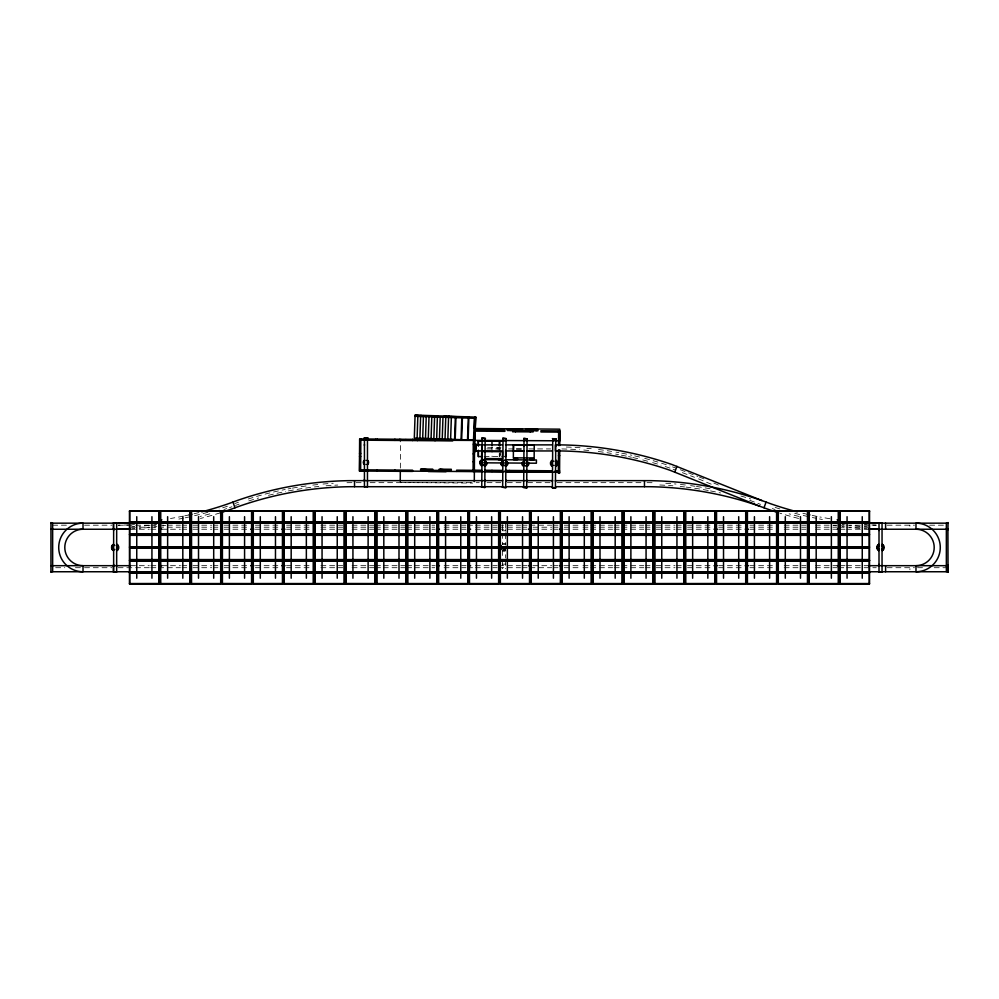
<?xml version="1.0" encoding="UTF-8"?>
<svg xmlns="http://www.w3.org/2000/svg" width="999" height="999" viewBox="0 0 999 999"><rect width="100%" height="100%" fill="white"/><g stroke="black" fill="none" stroke-linecap="round" stroke-linejoin="round"><path stroke-width="0.75" stroke-dasharray="5 3.75" d="M400.349 468.056L400.562 439.572M234.827 503.546L238.449 502.222M229.483 507.642L231.893 506.768M235.514 505.444L239.111 504.133M503.958 550.112L505.469 549.762M486.8 448.926L500.811 448.926M508.603 448.926L514.835 448.926M516.383 448.926L522.614 448.926M528.846 448.926L550.636 448.926M484.103 456.58L503.184 456.58M351.96 482.667L349.4 482.667A353.584 353.584 0 0 0 344.992 482.754M356.094 482.667L362.325 482.667M370.13 482.667L474.562 482.667M476.123 482.667L479.233 482.667M487.025 482.667L501.061 482.667M507.292 482.667L521.328 482.667M527.559 482.667L550.936 482.667M557.167 482.667L644.467 482.667M647.04 482.667L649.6 482.667A353.584 353.584 0 0 1 654.008 482.754M52.647 525.187L69.356 525.187M84.54 525.187L111.876 525.187M118.069 525.187L149.276 525.187M150.837 525.187L157.068 525.187M158.629 525.187L180.469 525.187M182.03 525.187L186.713 525.187M192.957 525.187L211.676 525.187M213.237 525.187L217.919 525.187M224.151 525.187L249.113 525.187M255.357 525.187L280.319 525.187M286.551 525.187L311.513 525.187M320.879 525.187L342.719 525.187M352.073 525.187L373.913 525.187M375.474 525.187L381.718 525.187M383.279 525.187L405.119 525.187M406.68 525.187L412.924 525.187M414.473 525.187L434.752 525.187M444.118 525.187L465.959 525.187M467.52 525.187L473.763 525.187M475.324 525.187L497.165 525.187M498.726 525.187L520.566 525.187M522.115 525.187L528.359 525.187M529.92 525.187L551.76 525.187M553.321 525.187L558.004 525.187M564.248 525.187L581.406 525.187M582.966 525.187L589.198 525.187M590.759 525.187L612.599 525.187M614.16 525.187L620.404 525.187M621.965 525.187L643.806 525.187M645.366 525.187L650.049 525.187M656.281 525.187L674.999 525.187M676.56 525.187L681.243 525.187M687.487 525.187L712.449 525.187M718.681 525.187L743.643 525.187M749.887 525.187L774.849 525.187M784.203 525.187L806.043 525.187M815.409 525.187L837.249 525.187M838.81 525.187L845.054 525.187M846.603 525.187L876.248 525.187M887.124 525.187L914.46 525.187M929.644 525.187L946.353 525.187M130.557 527.21L149.276 527.21M150.837 527.21L157.068 527.21M158.629 527.21L180.469 527.21M182.03 527.21L186.713 527.21M192.957 527.21L211.676 527.21M213.237 527.21L217.919 527.21M224.151 527.21L249.113 527.21M255.357 527.21L280.319 527.21M286.551 527.21L311.513 527.21M320.879 527.21L342.719 527.21M352.073 527.21L373.913 527.21M375.474 527.21L381.718 527.21M383.279 527.21L405.119 527.21M406.68 527.21L412.924 527.21M414.473 527.21L434.752 527.21M444.118 527.21L465.959 527.21M475.324 527.21L497.165 527.21M498.726 527.21L520.566 527.21M522.115 527.21L526.798 527.21M533.041 527.21L551.76 527.21M553.321 527.21L558.004 527.21M564.248 527.21L581.406 527.21M582.966 527.21L589.198 527.21M590.759 527.21L612.599 527.21M614.16 527.21L620.404 527.21M621.965 527.21L643.806 527.21M645.366 527.21L650.049 527.21M656.281 527.21L674.999 527.21M676.56 527.21L681.243 527.21M687.487 527.21L712.449 527.21M718.681 527.21L743.643 527.21M749.887 527.21L774.849 527.21M784.203 527.21L806.043 527.21M815.409 527.21L837.249 527.21M838.81 527.21L845.054 527.21M846.603 527.21L868.443 527.21M130.557 529.233L149.276 529.233M150.837 529.233L157.068 529.233M161.751 529.233L180.469 529.233M182.03 529.233L186.713 529.233M192.957 529.233L211.676 529.233M213.237 529.233L217.919 529.233M224.151 529.233L249.113 529.233M255.357 529.233L280.319 529.233M286.551 529.233L311.513 529.233M320.879 529.233L342.719 529.233M352.073 529.233L373.913 529.233M375.474 529.233L381.718 529.233M383.279 529.233L405.119 529.233M406.68 529.233L412.924 529.233M414.473 529.233L434.752 529.233M444.118 529.233L465.959 529.233M475.324 529.233L497.165 529.233M498.726 529.233L520.566 529.233M522.115 529.233L526.798 529.233M533.041 529.233L551.76 529.233M553.321 529.233L558.004 529.233M564.248 529.233L581.406 529.233M582.966 529.233L589.198 529.233M590.759 529.233L612.599 529.233M614.16 529.233L620.404 529.233M621.965 529.233L643.806 529.233M645.366 529.233L650.049 529.233M656.281 529.233L674.999 529.233M676.56 529.233L681.243 529.233M687.487 529.233L712.449 529.233M718.681 529.233L743.643 529.233M749.887 529.233L774.849 529.233M784.203 529.233L806.043 529.233M815.409 529.233L837.249 529.233M840.371 529.233L845.054 529.233M846.603 529.233L868.443 529.233M502.447 529.47L502.447 530.506M505.482 529.47L505.482 530.506M502.447 530.756L505.482 530.756M502.447 564.16L505.482 564.16M502.447 564.398L502.447 565.434M505.482 564.398L505.482 565.434M130.557 565.684L149.276 565.684M150.837 565.684L157.068 565.684M161.751 565.684L180.469 565.684M182.03 565.684L186.713 565.684M192.957 565.684L211.676 565.684M213.237 565.684L217.919 565.684M224.151 565.684L249.113 565.684M255.357 565.684L280.319 565.684M286.551 565.684L311.513 565.684M320.879 565.684L342.719 565.684M352.073 565.684L373.913 565.684M375.474 565.684L381.718 565.684M383.279 565.684L405.119 565.684M406.68 565.684L412.924 565.684M414.473 565.684L434.752 565.684M444.118 565.684L465.959 565.684M475.324 565.684L497.165 565.684M498.726 565.684L520.566 565.684M522.115 565.684L526.798 565.684M533.041 565.684L551.76 565.684M553.321 565.684L558.004 565.684M564.248 565.684L581.406 565.684M582.966 565.684L589.198 565.684M590.759 565.684L612.599 565.684M614.16 565.684L620.404 565.684M621.965 565.684L643.806 565.684M645.366 565.684L650.049 565.684M656.281 565.684L674.999 565.684M676.56 565.684L681.243 565.684M687.487 565.684L712.449 565.684M718.681 565.684L743.643 565.684M749.887 565.684L774.849 565.684M784.203 565.684L806.043 565.684M815.409 565.684L837.249 565.684M840.371 565.684L845.054 565.684M846.603 565.684L868.443 565.684M55.682 567.707L64.798 567.707M75.424 567.707L81.506 567.707M84.54 567.707L111.876 567.707M118.069 567.707L149.276 567.707M150.837 567.707L157.068 567.707M158.629 567.707L180.469 567.707M182.03 567.707L186.713 567.707M192.957 567.707L211.676 567.707M213.237 567.707L217.919 567.707M224.151 567.707L249.113 567.707M255.357 567.707L280.319 567.707M286.551 567.707L311.513 567.707M320.879 567.707L342.719 567.707M352.073 567.707L373.913 567.707M375.474 567.707L381.718 567.707M383.279 567.707L405.119 567.707M406.68 567.707L412.924 567.707M414.473 567.707L434.752 567.707M444.118 567.707L465.959 567.707M467.52 567.707L473.763 567.707M475.324 567.707L497.165 567.707M498.726 567.707L520.566 567.707M522.115 567.707L528.359 567.707M529.92 567.707L551.76 567.707M553.321 567.707L558.004 567.707M564.248 567.707L581.406 567.707M582.966 567.707L589.198 567.707M590.759 567.707L612.599 567.707M614.16 567.707L620.404 567.707M621.965 567.707L643.806 567.707M645.366 567.707L650.049 567.707M656.281 567.707L674.999 567.707M676.56 567.707L681.243 567.707M687.487 567.707L712.449 567.707M718.681 567.707L743.643 567.707M749.887 567.707L774.849 567.707M784.203 567.707L806.043 567.707M815.409 567.707L837.249 567.707M838.81 567.707L845.054 567.707M846.603 567.707L876.248 567.707M887.124 567.707L914.46 567.707M917.494 567.707L923.576 567.707M934.202 567.707L946.353 567.707M487.637 447.727L500.998 447.827M516.383 449.051L522.327 449.088M400.237 482.517L472.752 483.066M672.602 466.908L676.223 468.219M673.126 469.255L675.536 470.129M680.369 469.73L697.926 476.461M682.354 472.652L694.492 477.285M749.737 500.299L760.551 504.383M699.275 476.985L706.256 479.832M698.526 478.871L714.46 485.539M713.848 483.066L720.866 486.126M909.902 525.187L909.902 526.198M909.902 568.718L909.902 569.73M505.482 523.164L505.482 532.267M505.482 533.791L505.482 544.418M505.482 545.941L505.482 558.091M505.482 559.602L505.482 568.718M502.447 524.675L502.447 544.418M502.447 550.499L502.447 568.718M500.299 450.424L500.299 456.58M499.862 447.34L499.875 451.96M499.862 453.496L499.875 456.58M499.263 447.34L499.263 451.96M499.263 453.496L499.263 456.58M499.001 449.787L499.001 447.964L497.177 447.964L497.177 449.787M492.02 447.34L492.02 456.58M566.321 447.04A353.584 353.584 0 0 1 580.993 447.802M586.85 448.276A353.584 353.584 0 0 1 591.246 448.701M598.538 449.513A353.584 353.584 0 0 1 605.819 450.487M607.28 450.699A353.584 353.584 0 0 1 611.638 451.386M615.983 452.11A353.584 353.584 0 0 1 618.868 452.622M621.765 453.171A353.584 353.584 0 0 1 631.83 455.244M634.702 455.894A353.584 353.584 0 0 1 641.845 457.617M644.692 458.354A353.584 353.584 0 0 1 651.773 460.277M653.184 460.689A353.584 353.584 0 0 1 670.004 465.984M561.875 448.951A351.561 351.561 0 0 1 579.395 449.712M583.766 450.037A351.561 351.561 0 0 1 591.033 450.711M598.289 451.523A351.561 351.561 0 0 1 605.531 452.497M606.98 452.709A351.561 351.561 0 0 1 611.313 453.384M615.634 454.108A351.561 351.561 0 0 1 618.506 454.62M621.378 455.157A351.561 351.561 0 0 1 627.11 456.306M628.546 456.605A351.561 351.561 0 0 1 631.393 457.217M632.817 457.542A351.561 351.561 0 0 1 638.511 458.878M642.757 459.94A351.561 351.561 0 0 1 648.413 461.438M652.634 462.624A351.561 351.561 0 0 1 661.026 465.159M665.197 466.508A351.561 351.561 0 0 1 670.729 468.381M505.781 550.611A3.646 3.646 0 0 1 502.135 550.611M502.135 544.305A3.646 3.646 0 0 1 505.781 544.305M505.282 549.75A2.647 2.647 0 0 1 502.634 549.75M505.669 550.424A3.422 3.422 0 0 1 502.247 550.424M502.247 544.492A3.422 3.422 0 0 1 505.669 544.492M505.482 550.087A3.047 3.047 0 0 1 503.958 550.499M505.107 549.438A2.285 2.285 0 0 1 502.822 549.438M248.826 500.924A351.561 351.561 0 0 1 258.616 497.989M268.494 495.342A351.561 351.561 0 0 1 285.589 491.471M288.461 490.921A351.561 351.561 0 0 1 312.999 487.112M314.448 486.938A351.561 351.561 0 0 1 318.806 486.476M326.086 485.801A351.561 351.561 0 0 1 337.749 485.052M248.214 498.988A353.584 353.584 0 0 1 285.202 489.485M288.087 488.923A353.584 353.584 0 0 1 290.971 488.386M292.42 488.124A353.584 353.584 0 0 1 298.214 487.137M301.111 486.688A353.584 353.584 0 0 1 306.93 485.851M312.762 485.102A353.584 353.584 0 0 1 318.606 484.453M322.989 484.04A353.584 353.584 0 0 1 333.241 483.266M227.435 506.206A351.561 351.561 0 0 1 219.106 508.953M207.904 512.275A351.561 351.561 0 0 1 193.756 515.909M189.485 516.883A351.561 351.561 0 0 1 185.202 517.807M183.766 518.106A351.561 351.561 0 0 1 176.598 519.492M134.565 524.587A351.561 351.561 0 0 1 131.643 524.75M128.721 524.887A351.561 351.561 0 0 1 118.506 525.187M226.698 508.603A353.584 353.584 0 0 1 223.913 509.527M209.865 513.836A353.584 353.584 0 0 1 199.925 516.495M156.631 524.587A353.584 353.584 0 0 1 153.709 524.937M149.326 525.412A353.584 353.584 0 0 1 139.086 526.311M134.678 526.598A353.584 353.584 0 0 1 131.743 526.773M220.329 512.812A355.607 355.607 0 0 1 200.424 518.456M165.659 525.412A355.607 355.607 0 0 1 162.737 525.836M156.88 526.598A355.607 355.607 0 0 1 153.946 526.948M149.538 527.435A355.607 355.607 0 0 1 139.223 528.334M134.803 528.621A355.607 355.607 0 0 1 131.856 528.796M198.938 512.562A349.538 349.538 0 0 1 193.294 513.936M189.048 514.91A349.538 349.538 0 0 1 184.778 515.821M183.366 516.121A349.538 349.538 0 0 1 170.504 518.493M665.759 483.266A353.584 353.584 0 0 1 676.011 484.04M680.394 484.453A353.584 353.584 0 0 1 686.238 485.102M690.609 485.651A353.584 353.584 0 0 1 694.979 486.251M696.44 486.463A353.584 353.584 0 0 1 703.696 487.624M705.144 487.874A353.584 353.584 0 0 1 710.913 488.923M740.933 496.041A353.584 353.584 0 0 1 750.786 498.988M659.802 484.99A351.561 351.561 0 0 1 672.914 485.801M680.194 486.476A351.561 351.561 0 0 1 684.552 486.938M686.001 487.112A351.561 351.561 0 0 1 709.103 490.646M710.539 490.921A351.561 351.561 0 0 1 720.554 492.982M876.111 525.087A351.561 351.561 0 0 1 871.74 524.95M867.357 524.75A351.561 351.561 0 0 1 864.435 524.587M822.402 519.492A351.561 351.561 0 0 1 819.53 518.956M816.67 518.394A351.561 351.561 0 0 1 812.374 517.507M808.091 516.57A351.561 351.561 0 0 1 793.918 513.049M779.894 508.953A351.561 351.561 0 0 1 774.337 507.142M867.257 526.773A353.584 353.584 0 0 1 864.322 526.598M859.914 526.311A353.584 353.584 0 0 1 849.674 525.412M845.291 524.937A353.584 353.584 0 0 1 842.369 524.587M799.075 516.495A353.584 353.584 0 0 1 789.135 513.836M775.087 509.527A353.584 353.584 0 0 1 772.302 508.603M867.144 528.796A355.607 355.607 0 0 1 864.197 528.621M859.777 528.334A355.607 355.607 0 0 1 849.462 527.435M845.054 526.948A355.607 355.607 0 0 1 842.12 526.598M836.263 525.836A355.607 355.607 0 0 1 833.341 525.412M798.576 518.456A355.607 355.607 0 0 1 780.082 513.249M829.932 518.731A349.538 349.538 0 0 1 819.917 516.97M817.057 516.408A349.538 349.538 0 0 1 811.375 515.222M805.706 513.936A349.538 349.538 0 0 1 802.884 513.261"/><path stroke-width="1.5" d="M478.271 450.424L478.271 456.58L482.242 456.58M478.271 445.791L478.271 441.171L483.141 441.171M478.409 456.58L478.409 450.424M478.409 445.791L478.409 441.171M359.628 471.016L359.94 439.26M360.427 455.02L359.827 455.756M360.614 471.016L360.864 438.936M375.636 439.36L375.025 439.96L559.877 440.796M377.272 440.284L377.272 439.061M377.272 471.153L377.272 469.93M394.905 440.409L394.917 439.198M394.905 471.278L394.917 470.067M399.762 440.484L399.775 439.26M400.249 481.081L400.324 471.053M400.574 439.548L401.186 440.184L401.186 439.548M405.432 439.585L406.044 440.222L406.044 439.585M410.302 439.622L410.901 440.259L410.901 439.622M412.537 440.547L412.55 439.335M417.395 440.609L417.407 439.398M428.384 470.317L428.371 471.54L446.016 471.678L446.016 470.454M432.692 470.354L432.704 469.143L420.629 469.043L420.616 470.267L451.298 470.492L451.298 469.28L439.223 469.193L439.223 470.404M435.027 440.746L435.04 439.535M456.655 471.416L456.655 470.192L474.3 470.329M473.076 471.54L473.276 444.18L474.5 444.193L475.674 417.12L415.084 415.084L414.31 438.049L474.9 440.147L475.661 417.382L474.75 417.357L474.388 428.296M474.188 446.728L473.576 445.829L474.175 446.441M474.3 481.643L474.575 435.789M481.618 458.516L481.68 449.7M481.755 487.075L482.13 438.474M481.98 462.799L482.005 459.577M484.802 487.087L485.164 438.499M487.237 431.218L487.25 430.007M491.983 471.54L491.983 470.329M492.245 431.256L492.257 430.045M502.659 487.225L503.034 438.636M505.694 487.25L506.068 438.661M509.727 471.678L509.615 470.467M510.252 430.519L510.252 429.308M512.574 430.544L512.574 431.755L533.141 431.905L533.154 430.694M515.509 431.78L515.521 430.557M519.38 430.594L519.393 429.37M522.327 430.606L522.327 429.395L507.317 429.283L507.305 430.494L537.974 430.731L537.986 429.52L525.911 429.42L525.899 430.644M523.663 487.4L524.038 438.811M524.475 445.129L523.976 446.153M526.698 487.425L527.072 438.823M527.36 471.815L527.372 470.591M530.207 431.893L530.207 430.669M541.945 471.928L541.957 470.704M544.992 471.94L545.004 470.729M552.385 487.612L552.747 439.011M555.419 487.637L555.781 439.036M558.578 430.894L558.566 432.105L540.934 431.968L540.934 430.756L559.877 430.894L559.765 445.591M558.516 449.75L558.354 473.264L559.577 473.264L559.727 449.762M558.541 445.591L558.653 430.894M558.666 471.84L559.278 472.452L558.166 471.141L558.778 471.753M559.652 440.784L559.752 429.17L474.55 428.521M513.548 444.98L513.399 450.861L523.801 450.949M415.384 415.359L415.984 415.372M417.107 438.149L417.869 415.447M419.892 438.236L420.666 415.534M420.966 415.547L421.566 415.572M422.689 438.336L423.451 415.634M425.487 438.424L426.248 415.721M426.548 415.734L427.16 415.759M428.271 438.524L429.033 415.821M431.068 438.611L431.83 415.909M432.13 415.921L432.742 415.946M433.866 438.711L434.627 416.009M436.65 438.798L437.412 416.096M437.724 416.108L438.311 416.733L415.072 415.347M439.448 438.898L440.159 417.707M442.245 438.986L442.957 417.794M445.03 439.085L445.791 416.383M447.827 439.173L448.601 416.208M448.888 416.483L449.5 416.508M450.611 439.323L451.386 416.571M454.595 439.46L455.357 416.695M455.194 439.485L455.969 416.72M461.063 439.672L461.825 416.92M461.663 439.697L462.425 416.933M467.52 439.897L468.294 417.132M468.131 439.91L468.893 417.157L443.918 416.321M473.988 440.134L474.238 432.729M474.6 440.159L474.85 432.754M474.987 428.321L475.337 417.982M474.35 443.269L473.713 443.856M481.93 465.072L480.444 462.762L481.968 460.464M501.723 464.448A3.047 3.047 0 0 1 501.323 462.924L501.76 461.6M528.396 463.136L526.86 465.434L525.349 465.771A2.647 2.647 0 0 0 528.009 463.136A2.647 2.647 0 0 0 525.387 460.464M674.837 472.028L676.922 466.321M763.998 507.792L766.071 502.085M113.636 545.154L112.125 547.452L113.636 549.762M116.671 549.762L118.182 547.452L116.671 545.154M879.008 545.154L877.497 547.452L879.008 549.762M882.042 549.762L883.553 547.452L882.042 545.154M552.584 461.014L551.061 463.299L552.547 465.621M555.581 465.634L557.105 463.349L555.619 461.026M503.996 441.171L484.59 441.171L499.45 441.171M364.435 444.43L364.435 445.454M476.061 444.88L502.372 444.88M505.482 444.88L552.197 444.88M476.061 450.949L502.372 450.949M505.482 450.949L524.175 450.949M527.285 450.949L552.197 450.949M504.82 456.58L505.769 456.58L505.756 450.424M364.435 479.358L364.435 480.382M502.622 480.644L349.363 480.644A355.607 355.607 0 0 0 237.787 500.312L228.147 503.821A349.538 349.538 0 0 1 201.748 511.838M505.731 480.644L552.497 480.644M555.619 480.644L649.637 480.644A355.607 355.607 0 0 1 761.213 500.312L770.853 503.821A349.538 349.538 0 0 0 797.252 511.838M502.622 486.713L349.45 486.713A349.538 349.538 0 0 0 239.785 506.056L230.145 509.552A355.607 355.607 0 0 1 220.329 512.812M505.731 486.713L552.497 486.713M555.619 486.713L649.55 486.713A349.538 349.538 0 0 1 759.215 506.056L768.855 509.552A355.607 355.607 0 0 0 778.671 512.812M129.458 511.251L159.228 511.251M160.34 511.251L190.11 511.251M191.234 511.251L220.991 511.251M222.115 511.251L251.873 511.251M252.997 511.251L282.754 511.251M283.878 511.251L313.636 511.251M314.76 511.251L344.53 511.251M345.642 511.251L375.412 511.251M376.523 511.251L406.293 511.251M407.405 511.251L437.175 511.251M438.299 511.251L468.056 511.251M469.18 511.251L498.938 511.251M500.062 511.251L529.82 511.251M530.944 511.251L560.701 511.251M561.825 511.251L591.595 511.251M592.707 511.251L622.477 511.251M623.588 511.251L653.358 511.251M654.47 511.251L684.24 511.251M685.364 511.251L715.122 511.251M716.246 511.251L746.003 511.251M747.127 511.251L776.885 511.251M778.009 511.251L807.766 511.251M808.89 511.251L838.661 511.251M839.772 511.251L869.542 511.251M129.77 511.276L129.77 521.84L158.928 521.79L158.928 511.276M160.652 511.276L160.652 521.84L189.81 521.79L189.81 511.276M191.533 511.276L191.533 521.84L220.692 521.79L220.692 511.276M222.415 511.276L222.415 521.84L251.573 521.79L251.573 511.276M253.296 511.276L253.296 521.84L282.455 521.79L282.455 511.276M284.178 511.276L284.178 521.84L313.336 521.79L313.336 511.276M315.06 511.276L315.06 521.84L344.218 521.79L344.218 511.276M345.941 511.276L345.941 521.84L375.1 521.79L375.1 511.276M376.835 511.276L376.835 521.84L405.994 521.79L405.994 511.276M407.717 511.276L407.717 521.84L436.875 521.79L436.875 511.276M438.598 511.276L438.598 521.84L467.757 521.79L467.757 511.276M469.48 511.276L469.48 521.84L498.638 521.79L498.638 511.276M500.362 511.276L500.362 521.84L529.52 521.79L529.52 511.276M531.243 511.276L531.243 521.84L560.402 521.79L560.402 511.276M562.125 511.276L562.125 521.84L591.283 521.79L591.283 511.276M593.006 511.276L593.006 521.84L622.165 521.79L622.165 511.276M623.9 511.276L623.9 521.84L653.059 521.79L653.059 511.276M654.782 511.276L654.782 521.84L683.94 521.79L683.94 511.276M685.664 511.276L685.664 521.84L714.822 521.79L714.822 511.276M716.545 511.276L716.545 521.84L745.704 521.79L745.704 511.276M747.427 511.276L747.427 521.84L776.585 521.79L776.585 511.276M778.308 511.276L778.308 521.84L807.467 521.79L807.467 511.276M809.19 511.276L809.19 521.84L838.348 521.79L838.348 511.276M840.072 511.276L840.072 521.84L869.23 521.79L869.23 511.276M129.77 521.84L158.928 521.84M160.652 521.84L189.81 521.84M191.533 521.84L220.692 521.84M222.415 521.84L251.573 521.84M253.296 521.84L282.455 521.84M284.178 521.84L313.336 521.84M315.06 521.84L344.218 521.84M345.941 521.84L375.1 521.84M376.835 521.84L405.994 521.84M407.717 521.84L436.875 521.84M438.598 521.84L467.757 521.84M469.48 521.84L498.638 521.84M500.362 521.84L529.52 521.84M531.243 521.84L560.402 521.84M562.125 521.84L591.283 521.84M593.006 521.84L622.165 521.84M623.9 521.84L653.059 521.84M654.782 521.84L683.94 521.84M685.664 521.84L714.822 521.84M716.545 521.84L745.704 521.84M747.427 521.84L776.585 521.84M778.308 521.84L807.467 521.84M809.19 521.84L838.348 521.84M840.072 521.84L869.23 521.84M129.458 522.077L159.228 522.077M160.34 522.077L190.11 522.077M191.234 522.077L220.991 522.077M222.115 522.077L251.873 522.077M252.997 522.077L282.754 522.077M283.878 522.077L313.636 522.077M314.76 522.077L344.53 522.077M345.642 522.077L375.412 522.077M376.523 522.077L406.293 522.077M407.405 522.077L437.175 522.077M438.299 522.077L468.056 522.077M469.18 522.077L498.938 522.077M500.062 522.077L529.82 522.077M530.944 522.077L560.701 522.077M561.825 522.077L591.595 522.077M592.707 522.077L622.477 522.077M623.588 522.077L653.358 522.077M654.47 522.077L684.24 522.077M685.364 522.077L715.122 522.077M716.246 522.077L746.003 522.077M747.127 522.077L776.885 522.077M778.009 522.077L807.766 522.077M808.89 522.077L838.661 522.077M839.772 522.077L869.542 522.077M50.949 522.552L50.937 572.365M948.063 522.552L947.939 529.845M129.458 522.814L159.228 522.814M160.34 522.814L190.11 522.814M191.234 522.814L220.991 522.814M222.115 522.814L251.873 522.814M252.997 522.814L282.754 522.814M283.878 522.814L313.636 522.814M314.76 522.814L344.53 522.814M345.642 522.814L375.412 522.814M376.523 522.814L406.293 522.814M407.405 522.814L437.175 522.814M438.299 522.814L468.056 522.814M469.18 522.814L498.938 522.814M500.062 522.814L529.82 522.814M530.944 522.814L560.701 522.814M561.825 522.814L591.595 522.814M592.707 522.814L622.477 522.814M623.588 522.814L653.358 522.814M654.47 522.814L684.24 522.814M685.364 522.814L715.122 522.814M716.246 522.814L746.003 522.814M747.127 522.814L776.885 522.814M778.009 522.814L807.766 522.814M808.89 522.814L838.661 522.814M839.772 522.814L869.542 522.814M51.074 523.164L130.557 523.164M158.629 523.164L161.751 523.164M250.674 523.164L253.796 523.164M281.88 523.164L284.99 523.164M436.313 523.164L439.435 523.164M467.52 523.164L470.641 523.164M528.359 523.164L531.48 523.164M559.565 523.164L562.687 523.164M714.01 523.164L717.12 523.164M745.204 523.164L748.326 523.164M837.249 523.164L840.371 523.164M868.443 523.164L947.939 523.164M51.074 529.258L130.557 529.233M158.629 529.233L161.751 529.233M250.674 529.233L253.796 529.233M281.88 529.233L284.99 529.233M436.313 529.233L439.435 529.233M467.52 529.233L470.641 529.233M528.359 529.233L531.48 529.233M559.565 529.233L562.687 529.233M714.01 529.233L717.12 529.233M745.204 529.233L748.326 529.233M837.249 529.233L840.371 529.233M868.443 529.233L947.939 529.233M113.636 529.47L113.636 530.506M879.008 529.47L879.008 530.506M129.458 534.415L159.228 534.415M160.34 534.415L190.11 534.415M191.234 534.415L220.991 534.415M222.115 534.415L251.873 534.415M252.997 534.415L282.754 534.415M283.878 534.415L313.636 534.415M314.76 534.415L344.53 534.415M345.642 534.415L375.412 534.415M376.523 534.415L406.293 534.415M407.405 534.415L437.175 534.415M438.299 534.415L468.056 534.415M469.18 534.415L498.938 534.415M500.062 534.415L529.82 534.415M530.944 534.415L560.701 534.415M561.825 534.415L591.595 534.415M592.707 534.415L622.477 534.415M623.588 534.415L653.358 534.415M654.47 534.415L684.24 534.415M685.364 534.415L715.122 534.415M716.246 534.415L746.003 534.415M747.127 534.415L776.885 534.415M778.009 534.415L807.766 534.415M808.89 534.415L838.661 534.415M839.772 534.415L869.542 534.415M129.458 547.14L159.228 547.19L159.228 535.039L129.458 535.089L129.458 547.19M190.11 547.14L160.34 547.19L160.34 535.039L190.11 535.089L190.11 547.19M191.234 547.14L220.991 547.19L220.991 535.039L191.234 535.089L191.234 547.19M251.873 547.14L222.115 547.19L222.115 535.039L251.873 535.039L251.873 547.19M252.997 547.14L282.754 547.19L282.754 535.039L252.997 535.089L252.997 547.19M283.878 547.14L313.636 547.19L313.636 535.039L283.878 535.039L283.878 547.19M344.53 547.14L314.76 547.19L314.76 535.039L344.53 535.039L344.53 547.19M345.642 547.14L375.412 547.19L375.412 535.039L345.642 535.089L345.642 547.19M406.293 547.14L376.523 547.19L376.523 535.039L406.293 535.089L406.293 547.19M437.175 547.14L407.405 547.19L407.405 535.039L437.175 535.039L437.175 547.19M438.299 547.14L468.056 547.19L468.056 535.039L438.299 535.089L438.299 547.19M498.938 547.14L469.18 547.19L469.18 535.039L498.938 535.089L498.938 547.19M529.82 547.14L500.062 547.19L500.062 535.039L529.82 535.039L529.82 547.19M560.701 547.14L530.944 547.19L530.944 535.039L560.701 535.089L560.701 547.19M561.825 547.14L591.595 547.19L591.595 535.039L561.825 535.039L561.825 547.19M592.707 547.14L622.477 547.19L622.477 535.039L592.707 535.089L592.707 547.19M653.358 547.14L623.588 547.19L623.588 535.039L653.358 535.039L653.358 547.19M684.24 547.14L654.47 547.19L654.47 535.039L684.24 535.089L684.24 547.19M685.364 547.14L715.122 547.19L715.122 535.039L685.364 535.089L685.364 547.19M746.003 547.14L716.246 547.19L716.246 535.039L746.003 535.089L746.003 547.19M747.127 547.14L776.885 547.19L776.885 535.039L747.127 535.089L747.127 547.19M778.009 547.14L807.766 547.19L807.766 535.039L778.009 535.039L778.009 547.19M808.89 547.14L838.661 547.19L838.661 535.039L808.89 535.089L808.89 547.19M869.542 547.14L839.772 547.19L839.772 535.039L869.542 535.039L869.542 547.19M129.77 548.064L158.928 548.064L158.928 559.577L129.77 559.577L129.77 548.064L158.928 548.076M160.652 548.064L189.81 548.064L189.81 559.577L160.652 559.565L160.652 548.064L189.81 548.076M191.533 548.064L220.692 548.064L220.692 559.577L191.533 559.565L191.533 548.064L220.692 548.076M222.415 548.064L251.573 548.064L251.573 559.577L222.415 559.577L222.415 548.064L251.573 548.076M253.296 548.064L282.455 548.064L282.455 559.577L253.296 559.577L253.296 548.064L282.455 548.076M284.178 548.064L313.336 548.064L313.336 559.577L284.178 559.577L284.178 548.064L313.336 548.076M315.06 548.064L344.218 548.064L344.218 559.577L315.06 559.577L315.06 548.064L344.218 548.076M345.941 548.064L375.1 548.064L375.1 559.577L345.941 559.565L345.941 548.064L375.1 548.076M376.835 548.064L405.994 548.064L405.994 559.577L376.835 559.565L376.835 548.064L405.994 548.076M407.717 548.064L436.875 548.064L436.875 559.577L407.717 559.577L407.717 548.064L436.875 548.076M438.598 548.064L467.757 548.064L467.757 559.577L438.598 559.565L438.598 548.064L467.757 548.076M469.48 548.064L498.638 548.064L498.638 559.577L469.48 559.565L469.48 548.064L498.638 548.076M500.362 548.064L529.52 548.064L529.52 559.577L500.362 559.577L500.362 548.064L529.52 548.076M531.243 548.064L560.402 548.064L560.402 559.577L531.243 559.565L531.243 548.064L560.402 548.076M562.125 548.064L591.283 548.064L591.283 559.577L562.125 559.577L562.125 548.064L591.283 548.076M593.006 548.064L622.165 548.064L622.165 559.577L593.006 559.577L593.006 548.064L622.165 548.076M623.9 548.064L653.059 548.064L653.059 559.577L623.9 559.577L623.9 548.064L653.059 548.076M654.782 548.064L683.94 548.064L683.94 559.577L654.782 559.577L654.782 548.064L683.94 548.076M685.664 548.064L714.822 548.064L714.822 559.577L685.664 559.577L685.664 548.064L714.822 548.076M716.545 548.064L745.704 548.064L745.704 559.577L716.545 559.577L716.545 548.064L745.704 548.076M747.427 548.064L776.585 548.064L776.585 559.577L747.427 559.565L747.427 548.064L776.585 548.076M778.308 548.064L807.467 548.064L807.467 559.577L778.308 559.577L778.308 548.064L807.467 548.076M809.19 548.064L838.348 548.064L838.348 559.577L809.19 559.565L809.19 548.064L838.348 548.076M840.072 548.064L869.23 548.064L869.23 559.577L840.072 559.565L840.072 548.064L869.23 548.076M159.228 559.827L129.458 559.877L129.458 547.714L159.228 547.764L159.228 559.877M160.34 559.827L190.11 559.877L190.11 547.714L160.34 547.764L160.34 559.877M191.234 559.827L220.991 559.877L220.991 547.714L191.234 547.764L191.234 559.877M222.115 559.827L251.873 559.877L251.873 547.714L222.115 547.764L222.115 559.877M282.754 559.827L252.997 559.877L252.997 547.714L282.754 547.714L282.754 559.877M313.636 559.827L283.878 559.877L283.878 547.714L313.636 547.764L313.636 559.877M344.53 559.827L314.76 559.877L314.76 547.714L344.53 547.764L344.53 559.877M345.642 559.827L375.412 559.877L375.412 547.714L345.642 547.714L345.642 559.877M376.523 559.827L406.293 559.877L406.293 547.714L376.523 547.764L376.523 559.877M407.405 559.827L437.175 559.877L437.175 547.714L407.405 547.764L407.405 559.877M438.299 559.827L468.056 559.877L468.056 547.714L438.299 547.714L438.299 559.877M469.18 559.827L498.938 559.877L498.938 547.714L469.18 547.714L469.18 559.877M529.82 559.827L500.062 559.877L500.062 547.714L529.82 547.764L529.82 559.877M560.701 559.827L530.944 559.877L530.944 547.714L560.701 547.714L560.701 559.877M561.825 559.827L591.595 559.877L591.595 547.714L561.825 547.714L561.825 559.877M592.707 559.827L622.477 559.877L622.477 547.714L592.707 547.714L592.707 559.877M653.358 559.827L623.588 559.877L623.588 547.714L653.358 547.764L653.358 559.877M684.24 559.827L654.47 559.877L654.47 547.714L684.24 547.764L684.24 559.877M685.364 559.827L715.122 559.877L715.122 547.714L685.364 547.714L685.364 559.877M746.003 559.827L716.246 559.877L716.246 547.714L746.003 547.714L746.003 559.877M776.885 559.827L747.127 559.877L747.127 547.714L776.885 547.714L776.885 559.877M807.766 559.827L778.009 559.877L778.009 547.714L807.766 547.764L807.766 559.877M838.661 559.827L808.89 559.877L808.89 547.714L838.661 547.714L838.661 559.877M839.772 559.827L869.542 559.877L869.542 547.714L839.772 547.764L839.772 559.877M129.458 560.489L159.228 560.489M160.34 560.489L190.11 560.489M191.234 560.489L220.991 560.489M222.115 560.489L251.873 560.489M252.997 560.489L282.754 560.489M283.878 560.489L313.636 560.489M314.76 560.489L344.53 560.489M345.642 560.489L375.412 560.489M376.523 560.489L406.293 560.489M407.405 560.489L437.175 560.489M438.299 560.489L468.056 560.489M469.18 560.489L498.938 560.489M500.062 560.489L529.82 560.489M530.944 560.489L560.701 560.489M561.825 560.489L591.595 560.489M592.707 560.489L622.477 560.489M623.588 560.489L653.358 560.489M654.47 560.489L684.24 560.489M685.364 560.489L715.122 560.489M716.246 560.489L746.003 560.489M747.127 560.489L776.885 560.489M778.009 560.489L807.766 560.489M808.89 560.489L838.661 560.489M839.772 560.489L869.542 560.489M129.77 560.789L158.928 560.789M160.652 560.789L189.81 560.789M191.533 560.789L220.692 560.789M222.415 560.789L251.573 560.789M253.296 560.789L282.455 560.789M284.178 560.789L313.336 560.789M315.06 560.789L344.218 560.789M345.941 560.789L375.1 560.789M376.835 560.789L405.994 560.789M407.717 560.789L436.875 560.789M438.598 560.789L467.757 560.789M469.48 560.789L498.638 560.789M500.362 560.789L529.52 560.789M531.243 560.789L560.402 560.789M562.125 560.789L591.283 560.789M593.006 560.789L622.165 560.789M623.9 560.789L653.059 560.789M654.782 560.789L683.94 560.789M685.664 560.789L714.822 560.789M716.545 560.789L745.704 560.789M747.427 560.789L776.585 560.789M778.308 560.789L807.467 560.789M809.19 560.789L838.348 560.789M840.072 560.789L869.23 560.789M113.636 564.398L113.636 565.434M879.008 564.398L879.008 565.434M947.926 565.072L948.051 572.365L947.926 529.245M51.061 565.684L130.557 565.684M158.629 565.684L161.751 565.684M250.674 565.684L253.796 565.684M281.88 565.684L284.99 565.684M436.313 565.684L439.435 565.684M467.52 565.684L470.641 565.684M528.359 565.684L531.48 565.684M559.565 565.684L562.687 565.684M714.01 565.684L717.12 565.684M745.204 565.684L748.326 565.684M837.249 565.684L840.371 565.684M868.443 565.684L947.926 565.684M51.061 571.753L130.557 571.753M158.629 571.753L161.751 571.753M250.674 571.753L253.796 571.753M281.88 571.753L284.99 571.753M436.313 571.753L439.435 571.753M467.52 571.753L470.641 571.753M528.359 571.753L531.48 571.753M559.565 571.753L562.687 571.753M714.01 571.753L717.12 571.753M745.204 571.753L748.326 571.753M837.249 571.753L840.371 571.753M868.443 571.753L947.926 571.753M129.458 572.102L159.228 572.102M160.34 572.102L190.11 572.102M191.234 572.102L220.991 572.102M222.115 572.102L251.873 572.102M252.997 572.102L282.754 572.102M283.878 572.102L313.636 572.102M314.76 572.102L344.53 572.102M345.642 572.102L375.412 572.102M376.523 572.102L406.293 572.102M407.405 572.102L437.175 572.102M438.299 572.102L468.056 572.102M469.18 572.102L498.938 572.102M500.062 572.102L529.82 572.102M530.944 572.102L560.701 572.102M561.825 572.102L591.595 572.102M592.707 572.102L622.477 572.102M623.588 572.102L653.358 572.102M654.47 572.102L684.24 572.102M685.364 572.102L715.122 572.102M716.246 572.102L746.003 572.102M747.127 572.102L776.885 572.102M778.009 572.102L807.766 572.102M808.89 572.102L838.661 572.102M839.772 572.102L869.542 572.102M129.458 572.839L159.228 572.839M160.34 572.839L190.11 572.839M191.234 572.839L220.991 572.839M222.115 572.839L251.873 572.839M252.997 572.839L282.754 572.839M283.878 572.839L313.636 572.839M314.76 572.839L344.53 572.839M345.642 572.839L375.412 572.839M376.523 572.839L406.293 572.839M407.405 572.839L437.175 572.839M438.299 572.839L468.056 572.839M469.18 572.839L498.938 572.839M500.062 572.839L529.82 572.839M530.944 572.839L560.701 572.839M561.825 572.839L591.595 572.839M592.707 572.839L622.477 572.839M623.588 572.839L653.358 572.839M654.47 572.839L684.24 572.839M685.364 572.839L715.122 572.839M716.246 572.839L746.003 572.839M747.127 572.839L776.885 572.839M778.009 572.839L807.766 572.839M808.89 572.839L838.661 572.839M839.772 572.839L869.542 572.839M158.928 573.114L129.77 573.064L129.77 583.641L158.928 583.591L158.928 573.064M189.81 573.114L160.652 573.064L160.652 583.641L189.81 583.591L189.81 573.064M220.692 573.114L191.533 573.064L191.533 583.641L220.692 583.641L220.692 573.064M222.415 573.114L251.573 573.064L251.573 583.641L222.415 583.591L222.415 573.064M282.455 573.114L253.296 573.064L253.296 583.641L282.455 583.591L282.455 573.064M313.336 573.114L284.178 573.064L284.178 583.641L313.336 583.641L313.336 573.064M315.06 573.114L344.218 573.064L344.218 583.641L315.06 583.641L315.06 573.064M345.941 573.114L375.1 573.064L375.1 583.641L345.941 583.591L345.941 573.064M376.835 573.114L405.994 573.064L405.994 583.641L376.835 583.641L376.835 573.064M436.875 573.114L407.717 573.064L407.717 583.641L436.875 583.641L436.875 573.064M467.757 573.114L438.598 573.064L438.598 583.641L467.757 583.641L467.757 573.064M498.638 573.114L469.48 573.064L469.48 583.641L498.638 583.641L498.638 573.064M500.362 573.114L529.52 573.064L529.52 583.641L500.362 583.641L500.362 573.064M560.402 573.114L531.243 573.064L531.243 583.641L560.402 583.591L560.402 573.064M591.283 573.114L562.125 573.064L562.125 583.641L591.283 583.641L591.283 573.064M622.165 573.114L593.006 573.064L593.006 583.641L622.165 583.641L622.165 573.064M653.059 573.114L623.9 573.064L623.9 583.641L653.059 583.641L653.059 573.064M683.94 573.114L654.782 573.064L654.782 583.641L683.94 583.591L683.94 573.064M714.822 573.114L685.664 573.064L685.664 583.641L714.822 583.591L714.822 573.064M716.545 573.114L745.704 573.064L745.704 583.641L716.545 583.641L716.545 573.064M776.585 573.114L747.427 573.064L747.427 583.641L776.585 583.591L776.585 573.064M807.467 573.114L778.308 573.064L778.308 583.641L807.467 583.591L807.467 573.064M809.19 573.114L838.348 573.064L838.348 583.641L809.19 583.641L809.19 573.064M840.072 573.114L869.23 573.064L869.23 583.641L840.072 583.641L840.072 573.064M129.458 583.666L159.228 583.666M160.34 583.666L190.11 583.666M191.234 583.666L220.991 583.666M222.115 583.666L251.873 583.666M252.997 583.666L282.754 583.666M283.878 583.666L313.636 583.666M314.76 583.666L344.53 583.666M345.642 583.666L375.412 583.666M376.523 583.666L406.293 583.666M407.405 583.666L437.175 583.666M438.299 583.666L468.056 583.666M469.18 583.666L498.938 583.666M500.062 583.666L529.82 583.666M530.944 583.666L560.701 583.666M561.825 583.666L591.595 583.666M592.707 583.666L622.477 583.666M623.588 583.666L653.358 583.666M654.47 583.666L684.24 583.666M685.364 583.666L715.122 583.666M716.246 583.666L746.003 583.666M747.127 583.666L776.885 583.666M778.009 583.666L807.766 583.666M808.89 583.666L838.661 583.666M839.772 583.666L869.542 583.666M474.625 429.907L504.882 430.132L504.882 431.356L474.612 431.118M558.603 437.999L559.815 438.012M359.628 440.147L452.672 440.884L452.672 439.672L359.64 438.936L359.39 471.016L412.537 471.416L412.55 470.204L359.64 469.792M482.08 444.792L482.08 445.829M555.744 445.354L555.731 446.391M526.773 450.974L534.203 451.024M481.668 451.548L502.46 451.71L502.41 458.678L484.59 458.541M473.201 453.896L474.425 453.908M359.528 453.384L360.739 453.384M558.466 455.631L559.702 455.631M359.515 456.568L360.726 456.58M483.566 459.59L502.222 459.727M505.332 459.752L536.426 459.99L536.401 463.211L483.541 462.812M473.139 461.813L474.363 461.825M474.363 470.192L481.705 470.254M484.652 470.267L502.272 470.404M505.207 470.429L552.247 470.791M555.182 470.804L559.59 470.841M474.35 471.403L481.693 471.466M484.64 471.491L552.235 472.003M555.169 472.028L559.577 472.052M359.702 470.741L362.799 470.766M389.148 470.966L474.375 471.615M474.562 471.615L502.41 471.828M505.506 471.853L559.64 472.265M484.852 479.745L484.852 480.781M505.756 479.907L505.744 480.931M526.76 480.069L526.748 481.106M552.435 480.257L552.422 481.293M555.469 480.282L555.469 481.318M415.047 416.296L474.413 418.294L475.674 417.12L474.413 418.294L473.351 444.143L474.575 444.193M491.958 441.158L492.02 445.791M761.962 500.586L672.052 464.547A355.607 355.607 0 0 0 560.476 444.88L555.307 444.88L555.307 450.949L560.389 450.949A349.538 349.538 0 0 1 670.067 470.292L759.852 506.281M523.838 465.409L522.34 463.086M502.834 465.234L501.336 462.924M232.929 502.085L235.002 507.792M506.993 461.638L506.98 464.298L504.345 465.609A2.647 2.647 0 0 0 507.017 462.962A2.647 2.647 0 0 0 504.383 460.302M486.088 461.476L486.076 464.135L483.441 465.447A2.647 2.647 0 0 0 486.113 462.799A2.647 2.647 0 0 0 483.491 460.139M946.353 523.164L946.353 571.753M885.614 523.164L885.614 529.233M885.614 565.684L885.614 571.753M882.279 523.164L878.758 523.164M882.279 571.753L878.758 571.753M882.042 523.164L882.042 571.753M879.008 523.164L879.008 571.753M862.249 516.695L862.249 578.221M847.065 516.695L847.065 578.221M831.368 516.695L831.368 578.221M816.183 516.695L816.183 578.221M800.486 516.695L800.486 578.221M785.301 516.695L785.301 578.221M769.605 516.695L769.605 578.221M754.42 516.695L754.42 578.221M738.711 516.695L738.711 578.221M723.526 516.695L723.526 578.221M707.829 516.695L707.829 578.221M692.644 516.695L692.644 578.221M676.947 516.695L676.947 578.221M661.763 516.695L661.763 578.221M646.066 516.695L646.066 578.221M644.467 480.644L644.467 486.713M630.881 516.695L630.881 578.221M615.184 516.695L615.184 578.221M599.999 516.695L599.999 578.221M584.303 516.695L584.303 578.221M569.118 516.695L569.118 578.221M553.421 516.695L553.421 578.221M538.236 516.695L538.236 578.221M522.539 516.695L522.539 578.221M507.355 516.695L507.355 578.221M505.631 450.424L505.631 456.58M499.862 441.171L499.862 445.791M499.263 441.171L499.263 445.791M491.645 516.695L491.645 578.221M485.764 458.516L485.764 459.602M482.13 444.88L482.13 450.949M481.88 458.516L481.88 459.602M476.461 516.695L476.461 578.221M460.764 516.695L460.764 578.221M445.579 516.695L445.579 578.221M429.882 516.695L429.882 578.221M414.697 516.695L414.697 578.221M399.001 516.695L399.001 578.221M383.816 516.695L383.816 578.221M368.119 516.695L368.119 578.221M367.719 486.7L364.185 486.7M367.47 438.111L367.47 486.7M364.435 438.111L364.435 486.7M354.533 480.644L354.533 486.713M352.934 516.695L352.934 578.221M337.237 516.695L337.237 578.221M322.053 516.695L322.053 578.221M306.356 516.695L306.356 578.221M291.171 516.695L291.171 578.221M275.474 516.695L275.474 578.221M260.289 516.695L260.289 578.221M244.58 516.695L244.58 578.221M229.395 516.695L229.395 578.221M213.699 516.695L213.699 578.221M198.514 516.695L198.514 578.221M182.817 516.695L182.817 578.221M167.632 516.695L167.632 578.221M151.935 516.695L151.935 578.221M136.751 516.695L136.751 578.221M116.908 523.164L113.386 522.789L113.386 529.233M116.908 571.753L113.386 572.115L113.386 565.684M116.671 523.164L116.671 571.753M113.636 523.164L113.636 571.753M52.647 523.164L52.647 571.753M367.27 460.114A2.647 2.647 0 0 1 367.27 464.697M364.623 464.697A2.647 2.647 0 0 1 364.623 460.114M367.095 460.427A2.285 2.285 0 0 1 367.095 464.385M364.81 464.385A2.285 2.285 0 0 1 364.81 460.427M116.97 544.305A3.646 3.646 0 0 1 116.97 550.611M113.324 550.611A3.646 3.646 0 0 1 113.324 544.305M116.471 545.167A2.647 2.647 0 0 1 116.471 549.75M113.824 549.75A2.647 2.647 0 0 1 113.824 545.167M118.119 549.163A3.422 3.422 0 0 1 116.858 550.424M113.436 550.424A3.422 3.422 0 0 1 113.436 544.492M116.858 544.492A3.422 3.422 0 0 1 118.119 545.741M113.636 550.087A3.047 3.047 0 0 1 112.512 548.975M112.512 545.929A3.047 3.047 0 0 1 113.636 544.817M116.296 545.479A2.285 2.285 0 0 1 116.296 549.438M114.011 549.438A2.285 2.285 0 0 1 114.011 545.479M500.799 549.275A3.646 3.646 0 0 1 500.799 545.629M500.998 549.163A3.422 3.422 0 0 1 500.998 545.741M882.342 544.305A3.646 3.646 0 0 1 882.342 550.611M878.695 550.611A3.646 3.646 0 0 1 878.695 544.305M881.842 545.167A2.647 2.647 0 0 1 881.842 549.75M879.195 549.75A2.647 2.647 0 0 1 879.195 545.167M883.491 549.163A3.422 3.422 0 0 1 882.229 550.424M878.808 550.424A3.422 3.422 0 0 1 878.808 544.492M882.229 544.492A3.422 3.422 0 0 1 883.491 545.741M881.667 545.479A2.285 2.285 0 0 1 881.667 549.438M879.382 549.438A2.285 2.285 0 0 1 879.382 545.479M128.896 528.933A355.607 355.607 0 0 1 118.569 529.233M191.883 514.273A349.538 349.538 0 0 1 189.048 514.91M161.888 519.817A349.538 349.538 0 0 1 159.016 520.204M128.634 522.864A349.538 349.538 0 0 1 118.469 523.164M878.958 529.208A355.607 355.607 0 0 1 870.104 528.933M879.07 523.139A349.538 349.538 0 0 1 870.366 522.864M839.984 520.204A349.538 349.538 0 0 1 837.112 519.817M809.952 514.91A349.538 349.538 0 0 1 807.117 514.273M487.112 462.812A3.646 3.646 0 0 1 485.264 465.959M481.618 465.921A3.646 3.646 0 0 1 481.668 459.615M482.13 465.072A2.647 2.647 0 0 1 482.155 460.477M480.044 462.762A3.422 3.422 0 0 1 480.519 461.051M483.479 460.502A2.285 2.285 0 0 1 485.751 462.799A2.285 2.285 0 0 1 483.454 465.072M482.305 464.747A2.285 2.285 0 0 1 482.342 460.801M480.419 462.762A3.047 3.047 0 0 1 480.844 461.238M555.931 460.177A3.646 3.646 0 0 1 555.881 466.496M552.235 466.471A3.646 3.646 0 0 1 552.285 460.152M555.419 461.038A2.647 2.647 0 0 1 555.394 465.621M552.747 465.609A2.647 2.647 0 0 1 552.772 461.026M555.244 461.351A2.285 2.285 0 0 1 555.207 465.309M552.922 465.297A2.285 2.285 0 0 1 552.959 461.338M508.016 462.974A3.646 3.646 0 0 1 506.168 466.108M502.522 466.083A3.646 3.646 0 0 1 500.724 462.912M503.021 465.222A2.647 2.647 0 0 1 503.059 460.639M501.386 464.635A3.422 3.422 0 0 1 500.949 462.924M505.519 460.976A2.285 2.285 0 0 1 505.494 464.935M503.209 464.91A2.285 2.285 0 0 1 503.234 460.964M529.008 463.136A3.646 3.646 0 0 1 527.172 466.283M523.526 466.258A3.646 3.646 0 0 1 521.728 463.086M524.025 465.397A2.647 2.647 0 0 1 524.063 460.814M526.523 461.151A2.285 2.285 0 0 1 526.498 465.097M524.213 465.084A2.285 2.285 0 0 1 524.238 461.126M421.441 469.355L432.355 470.054L421.441 469.355M440.035 469.505L450.949 470.192L440.035 469.505M481.518 487.062L485.039 487.462L481.518 487.062M481.893 438.111L485.414 438.499L481.893 438.111M502.422 487.225L505.944 487.624L502.422 487.225M502.797 438.274L506.318 438.661L502.797 438.274M507.654 429.595L521.515 430.307L507.654 429.595M513.449 444.98L513.349 457.842L534.153 457.992L534.24 445.129L513.449 444.98M523.426 487.4L526.948 487.787L523.426 487.4M523.801 438.436L527.31 438.836L523.801 438.436M526.261 429.732L537.175 430.419L526.261 429.732M552.135 487.612L555.656 487.999L552.135 487.612M552.509 438.648L556.031 439.036L552.509 438.648M367.719 437.749L364.185 438.111L367.719 437.749M476.061 444.268L475.574 451.56L476.061 444.268M517.445 458.516L513.561 458.516L513.561 459.602L517.445 459.602L517.445 458.516M502.285 458.641L498.401 458.641L498.401 459.727L502.285 459.727L502.285 458.641M533.966 458.641L530.069 458.641L530.069 459.727L533.966 459.727L533.966 458.641M159.228 511.001L129.458 511.001L129.458 522.327L159.228 522.327L159.228 511.001M190.11 511.001L160.34 511.001L160.34 522.327L190.11 522.327L190.11 511.001M220.991 511.001L191.234 511.001L191.234 522.327L220.991 522.327L220.991 511.001M251.873 511.001L222.115 511.001L222.115 522.327L251.873 522.327L251.873 511.001M282.754 511.001L252.997 511.001L252.997 522.327L282.754 522.327L282.754 511.001M313.636 511.001L283.878 511.001L283.878 522.327L313.636 522.327L313.636 511.001M344.53 511.001L314.76 511.001L314.76 522.327L344.53 522.327L344.53 511.001M375.412 511.001L345.642 511.001L345.642 522.327L375.412 522.327L375.412 511.001M406.293 511.001L376.523 511.001L376.523 522.327L406.293 522.327L406.293 511.001M437.175 511.001L407.405 511.001L407.405 522.327L437.175 522.327L437.175 511.001M468.056 511.001L438.299 511.001L438.299 522.327L468.056 522.327L468.056 511.001M498.938 511.001L469.18 511.001L469.18 522.327L498.938 522.327L498.938 511.001M529.82 511.001L500.062 511.001L500.062 522.327L529.82 522.327L529.82 511.001M560.701 511.001L530.944 511.001L530.944 522.327L560.701 522.327L560.701 511.001M591.595 511.001L561.825 511.001L561.825 522.327L591.595 522.327L591.595 511.001M622.477 511.001L592.707 511.001L592.707 522.327L622.477 522.327L622.477 511.001M653.358 511.001L623.588 511.001L623.588 522.327L653.358 522.327L653.358 511.001M684.24 511.001L654.47 511.001L654.47 522.327L684.24 522.327L684.24 511.001M715.122 511.001L685.364 511.001L685.364 522.327L715.122 522.327L715.122 511.001M746.003 511.001L716.246 511.001L716.246 522.327L746.003 522.327L746.003 511.001M776.885 511.001L747.127 511.001L747.127 522.327L776.885 522.327L776.885 511.001M807.766 511.001L778.009 511.001L778.009 522.327L807.766 522.327L807.766 511.001M838.661 511.001L808.89 511.001L808.89 522.327L838.661 522.327L838.661 511.001M869.542 511.001L839.772 511.001L839.772 522.327L869.542 522.327L869.542 511.001M159.228 522.664L129.458 522.664L129.458 534.577L159.228 534.577L159.228 522.664M190.11 522.664L160.34 522.664L160.34 534.577L190.11 534.577L190.11 522.664M220.991 522.664L191.234 522.664L191.234 534.577L220.991 534.577L220.991 522.664M251.873 522.664L222.115 522.664L222.115 534.577L251.873 534.577L251.873 522.664M282.754 522.664L252.997 522.664L252.997 534.577L282.754 534.577L282.754 522.664M313.636 522.664L283.878 522.664L283.878 534.577L313.636 534.577L313.636 522.664M344.53 522.664L314.76 522.664L314.76 534.577L344.53 534.577L344.53 522.664M375.412 522.664L345.642 522.664L345.642 534.577L375.412 534.577L375.412 522.664M406.293 522.664L376.523 522.664L376.523 534.577L406.293 534.577L406.293 522.664M437.175 522.664L407.405 522.664L407.405 534.577L437.175 534.577L437.175 522.664M468.056 522.664L438.299 522.664L438.299 534.577L468.056 534.577L468.056 522.664M498.938 522.664L469.18 522.664L469.18 534.577L498.938 534.577L498.938 522.664M529.82 522.664L500.062 522.664L500.062 534.577L529.82 534.577L529.82 522.664M560.701 522.664L530.944 522.664L530.944 534.577L560.701 534.577L560.701 522.664M591.595 522.664L561.825 522.664L561.825 534.577L591.595 534.577L591.595 522.664M622.477 522.664L592.707 522.664L592.707 534.577L622.477 534.577L622.477 522.664M653.358 522.664L623.588 522.664L623.588 534.577L653.358 534.577L653.358 522.664M684.24 522.664L654.47 522.664L654.47 534.577L684.24 534.577L684.24 522.664M715.122 522.664L685.364 522.664L685.364 534.577L715.122 534.577L715.122 522.664M746.003 522.664L716.246 522.664L716.246 534.577L746.003 534.577L746.003 522.664M776.885 522.664L747.127 522.664L747.127 534.577L776.885 534.577L776.885 522.664M807.766 522.664L778.009 522.664L778.009 534.577L807.766 534.577L807.766 522.664M838.661 522.664L808.89 522.664L808.89 534.577L838.661 534.577L838.661 522.664M869.542 522.664L839.772 522.664L839.772 534.577L869.542 534.577L869.542 522.664M158.928 522.952L129.77 522.989L129.77 534.153L158.928 534.153L158.928 522.952M189.81 522.952L160.652 522.989L160.652 534.153L189.81 534.153L189.81 522.952M220.692 522.989L191.533 522.952L191.533 534.153L220.692 534.153L220.692 522.952M251.573 522.952L222.415 522.989L222.415 534.153L251.573 534.153L251.573 522.952M282.455 522.952L253.296 522.989L253.296 534.153L282.455 534.128L282.455 522.952M313.336 522.989L284.178 522.952L284.178 534.153L313.336 534.128L313.336 522.952M344.218 522.952L315.06 522.989L315.06 534.153L344.218 534.153L344.218 522.952M375.1 522.952L345.941 522.989L345.941 534.153L375.1 534.128L375.1 522.952M405.994 522.989L376.835 522.952L376.835 534.153L405.994 534.153L405.994 522.952M436.875 522.952L407.717 522.989L407.717 534.153L436.875 534.128L436.875 522.952M467.757 522.989L438.598 522.952L438.598 534.153L467.757 534.153L467.757 522.952M498.638 522.952L469.48 522.989L469.48 534.153L498.638 534.153L498.638 522.952M529.52 522.952L500.362 522.989L500.362 534.153L529.52 534.128L529.52 522.952M560.402 522.989L531.243 522.952L531.243 534.153L560.402 534.128L560.402 522.952M591.283 522.989L562.125 522.952L562.125 534.153L591.283 534.128L591.283 522.952M622.165 522.952L593.006 522.989L593.006 534.153L622.165 534.153L622.165 522.952M653.059 522.952L623.9 522.989L623.9 534.153L653.059 534.153L653.059 522.952M683.94 522.989L654.782 522.952L654.782 534.153L683.94 534.153L683.94 522.952M714.822 522.989L685.664 522.952L685.664 534.153L714.822 534.153L714.822 522.952M745.704 522.989L716.545 522.952L716.545 534.153L745.704 534.153L745.704 522.952M776.585 522.989L747.427 522.952L747.427 534.153L776.585 534.128L776.585 522.952M807.467 522.989L778.308 522.952L778.308 534.153L807.467 534.153L807.467 522.952M838.348 522.952L809.19 522.989L809.19 534.153L838.348 534.153L838.348 522.952M869.23 522.989L840.072 522.952L840.072 534.153L869.23 534.153L869.23 522.952M158.928 535.339L129.77 535.352L129.77 546.853L158.928 546.84L158.928 535.339M189.81 535.339L160.652 535.352L160.652 546.853L189.81 546.84L189.81 535.339M220.692 535.352L191.533 535.339L191.533 546.853L220.692 546.853L220.692 535.339M251.573 535.339L222.415 535.352L222.415 546.853L251.573 546.84L251.573 535.339M282.455 535.352L253.296 535.339L253.296 546.853L282.455 546.84L282.455 535.339M313.336 535.339L284.178 535.352L284.178 546.853L313.336 546.853L313.336 535.339M344.218 535.352L315.06 535.339L315.06 546.853L344.218 546.853L344.218 535.339M375.1 535.352L345.941 535.339L345.941 546.853L375.1 546.853L375.1 535.339M405.994 535.352L376.835 535.339L376.835 546.853L405.994 546.853L405.994 535.339M436.875 535.339L407.717 535.352L407.717 546.853L436.875 546.84L436.875 535.339M467.757 535.339L438.598 535.352L438.598 546.853L467.757 546.853L467.757 535.339M498.638 535.352L469.48 535.339L469.48 546.853L498.638 546.84L498.638 535.339M529.52 535.352L500.362 535.339L500.362 546.853L529.52 546.853L529.52 535.339M560.402 535.352L531.243 535.339L531.243 546.853L560.402 546.84L560.402 535.339M591.283 535.352L562.125 535.339L562.125 546.853L591.283 546.84L591.283 535.339M622.165 535.352L593.006 535.339L593.006 546.853L622.165 546.84L622.165 535.339M653.059 535.352L623.9 535.339L623.9 546.853L653.059 546.853L653.059 535.339M683.94 535.352L654.782 535.339L654.782 546.853L683.94 546.84L683.94 535.339M714.822 535.339L685.664 535.352L685.664 546.853L714.822 546.853L714.822 535.339M745.704 535.339L716.545 535.352L716.545 546.853L745.704 546.84L745.704 535.339M776.585 535.339L747.427 535.352L747.427 546.853L776.585 546.853L776.585 535.339M807.467 535.352L778.308 535.339L778.308 546.853L807.467 546.853L807.467 535.339M838.348 535.352L809.19 535.339L809.19 546.853L838.348 546.84L838.348 535.339M869.23 535.352L840.072 535.339L840.072 546.853L869.23 546.84L869.23 535.339M159.228 560.339L129.458 560.339L129.458 572.252L159.228 572.252L159.228 560.339M190.11 560.339L160.34 560.339L160.34 572.252L190.11 572.252L190.11 560.339M220.991 560.339L191.234 560.339L191.234 572.252L220.991 572.252L220.991 560.339M251.873 560.339L222.115 560.339L222.115 572.252L251.873 572.252L251.873 560.339M282.754 560.339L252.997 560.339L252.997 572.252L282.754 572.252L282.754 560.339M313.636 560.339L283.878 560.339L283.878 572.252L313.636 572.252L313.636 560.339M344.53 560.339L314.76 560.339L314.76 572.252L344.53 572.252L344.53 560.339M375.412 560.339L345.642 560.339L345.642 572.252L375.412 572.252L375.412 560.339M406.293 560.339L376.523 560.339L376.523 572.252L406.293 572.252L406.293 560.339M437.175 560.339L407.405 560.339L407.405 572.252L437.175 572.252L437.175 560.339M468.056 560.339L438.299 560.339L438.299 572.252L468.056 572.252L468.056 560.339M498.938 560.339L469.18 560.339L469.18 572.252L498.938 572.252L498.938 560.339M529.82 560.339L500.062 560.339L500.062 572.252L529.82 572.252L529.82 560.339M560.701 560.339L530.944 560.339L530.944 572.252L560.701 572.252L560.701 560.339M591.595 560.339L561.825 560.339L561.825 572.252L591.595 572.252L591.595 560.339M622.477 560.339L592.707 560.339L592.707 572.252L622.477 572.252L622.477 560.339M653.358 560.339L623.588 560.339L623.588 572.252L653.358 572.252L653.358 560.339M684.24 560.339L654.47 560.339L654.47 572.252L684.24 572.252L684.24 560.339M715.122 560.339L685.364 560.339L685.364 572.252L715.122 572.252L715.122 560.339M746.003 560.339L716.246 560.339L716.246 572.252L746.003 572.252L746.003 560.339M776.885 560.339L747.127 560.339L747.127 572.252L776.885 572.252L776.885 560.339M807.766 560.339L778.009 560.339L778.009 572.252L807.766 572.252L807.766 560.339M838.661 560.339L808.89 560.339L808.89 572.252L838.661 572.252L838.661 560.339M869.542 560.339L839.772 560.339L839.772 572.252L869.542 572.252L869.542 560.339M158.928 560.751L129.77 560.751L129.77 571.952L158.928 571.928L158.928 560.751M189.81 560.751L160.652 560.751L160.652 571.952L189.81 571.952L189.81 560.751M220.692 560.751L191.533 560.751L191.533 571.952L220.692 571.952L220.692 560.751M251.573 560.751L222.415 560.751L222.415 571.952L251.573 571.928L251.573 560.751M282.455 560.751L253.296 560.751L253.296 571.952L282.455 571.952L282.455 560.751M313.336 560.751L284.178 560.751L284.178 571.952L313.336 571.928L313.336 560.751M344.218 560.751L315.06 560.751L315.06 571.952L344.218 571.928L344.218 560.751M375.1 560.751L345.941 560.751L345.941 571.952L375.1 571.952L375.1 560.751M405.994 560.751L376.835 560.751L376.835 571.952L405.994 571.952L405.994 560.751M436.875 560.751L407.717 560.751L407.717 571.952L436.875 571.928L436.875 560.751M467.757 560.751L438.598 560.751L438.598 571.952L467.757 571.928L467.757 560.751M498.638 560.751L469.48 560.751L469.48 571.952L498.638 571.952L498.638 560.751M529.52 560.751L500.362 560.751L500.362 571.952L529.52 571.952L529.52 560.751M560.402 560.751L531.243 560.751L531.243 571.952L560.402 571.952L560.402 560.751M591.283 560.751L562.125 560.751L562.125 571.952L591.283 571.952L591.283 560.751M622.165 560.751L593.006 560.751L593.006 571.952L622.165 571.952L622.165 560.751M653.059 560.751L623.9 560.751L623.9 571.952L653.059 571.952L653.059 560.751M683.94 560.751L654.782 560.751L654.782 571.952L683.94 571.952L683.94 560.751M714.822 560.751L685.664 560.751L685.664 571.952L714.822 571.928L714.822 560.751M745.704 560.751L716.545 560.751L716.545 571.952L745.704 571.952L745.704 560.751M776.585 560.751L747.427 560.751L747.427 571.952L776.585 571.928L776.585 560.751M807.467 560.751L778.308 560.751L778.308 571.952L807.467 571.928L807.467 560.751M838.348 560.751L809.19 560.751L809.19 571.952L838.348 571.928L838.348 560.751M869.23 560.751L840.072 560.751L840.072 571.952L869.23 571.928L869.23 560.751M159.228 572.589L129.458 572.589L129.458 583.916L159.228 583.916L159.228 572.589M190.11 572.589L160.34 572.589L160.34 583.916L190.11 583.916L190.11 572.589M220.991 572.589L191.234 572.589L191.234 583.916L220.991 583.916L220.991 572.589M251.873 572.589L222.115 572.589L222.115 583.916L251.873 583.916L251.873 572.589M282.754 572.589L252.997 572.589L252.997 583.916L282.754 583.916L282.754 572.589M313.636 572.589L283.878 572.589L283.878 583.916L313.636 583.916L313.636 572.589M344.53 572.589L314.76 572.589L314.76 583.916L344.53 583.916L344.53 572.589M375.412 572.589L345.642 572.589L345.642 583.916L375.412 583.916L375.412 572.589M406.293 572.589L376.523 572.589L376.523 583.916L406.293 583.916L406.293 572.589M437.175 572.589L407.405 572.589L407.405 583.916L437.175 583.916L437.175 572.589M468.056 572.589L438.299 572.589L438.299 583.916L468.056 583.916L468.056 572.589M498.938 572.589L469.18 572.589L469.18 583.916L498.938 583.916L498.938 572.589M529.82 572.589L500.062 572.589L500.062 583.916L529.82 583.916L529.82 572.589M560.701 572.589L530.944 572.589L530.944 583.916L560.701 583.916L560.701 572.589M591.595 572.589L561.825 572.589L561.825 583.916L591.595 583.916L591.595 572.589M622.477 572.589L592.707 572.589L592.707 583.916L622.477 583.916L622.477 572.589M653.358 572.589L623.588 572.589L623.588 583.916L653.358 583.916L653.358 572.589M684.24 572.589L654.47 572.589L654.47 583.916L684.24 583.916L684.24 572.589M715.122 572.589L685.364 572.589L685.364 583.916L715.122 583.916L715.122 572.589M746.003 572.589L716.246 572.589L716.246 583.916L746.003 583.916L746.003 572.589M776.885 572.589L747.127 572.589L747.127 583.916L776.885 583.916L776.885 572.589M807.766 572.589L778.009 572.589L778.009 583.916L807.766 583.916L807.766 572.589M838.661 572.589L808.89 572.589L808.89 583.916L838.661 583.916L838.661 572.589M869.542 572.589L839.772 572.589L839.772 583.916L869.542 583.916L869.542 572.589M915.983 529.233L915.983 523.164A24.301 24.301 0 0 1 940.284 547.452A24.301 24.301 0 0 1 915.983 571.753L915.983 565.684A18.219 18.219 0 0 0 934.202 547.452A18.219 18.219 0 0 0 915.983 529.233M83.017 529.233L83.017 523.164A24.301 24.301 0 0 0 58.716 547.452A24.301 24.301 0 0 0 83.017 571.753L83.017 565.684A18.219 18.219 0 0 1 64.798 547.452A18.219 18.219 0 0 1 83.017 529.233"/></g></svg>
